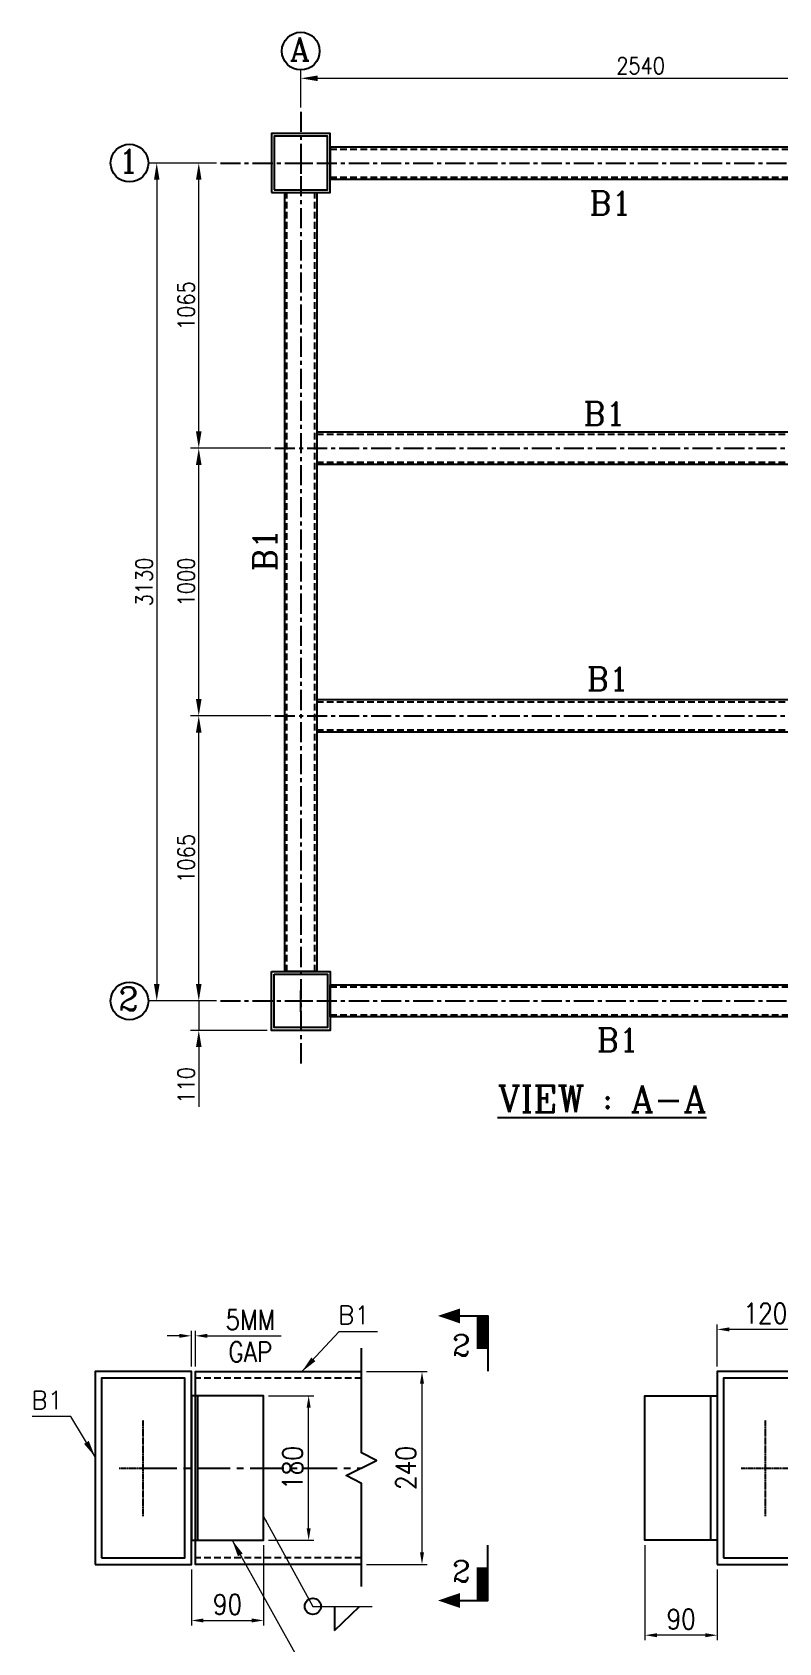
# Model space of a CAD drawing. Header units: millimetres. Extents: x 39911 to 73811, y -17730 to 21321.
# Drawn here: x 45968 to 48758, y -6140 to -123 of the extents above; entities that cross this region are included whole.
import ezdxf
from ezdxf.enums import TextEntityAlignment as Align

# ---------------------------------------------------------------- set-up
doc = ezdxf.new("R2010")
doc.units = ezdxf.units.MM
doc.linetypes.add('CENTER', pattern=[2, 1.25, -0.25, 0.25, -0.25])
doc.linetypes.add('HIDDEN', pattern=[0.375, 0.25, -0.125])
for name, color, linetype in [('BLUE', 5, 'Continuous'), ('CENTER.', 1, 'CENTER'), ('COL.', 6, 'Continuous'), ('COLUMNS', 2, 'Continuous'), ('DIM', 170, 'Continuous'), ('GT', 6, 'Continuous'), ('HIDDEN.', 161, 'HIDDEN'), ('text', 4, 'Continuous')]:
    doc.layers.add(name, color=color, linetype=linetype)
doc.styles.add('ROMANS', font='ROMANS.shx', dxfattribs={"width": 0.85})
doc.styles.add('ROMANT', font='romanc.shx')
doc.styles.add('RS', font='romans.shx')
doc.dimstyles.new('DIM-10', dxfattribs={"dimscale": 10, "dimtxt": 2.5, "dimasz": 2, "dimexe": 0.625, "dimexo": 0.625, "dimgap": 0.75, "dimtad": 1, "dimdec": 0, "dimzin": 0, "dimdsep": 46, "dimtxsty": 'RS', "dimcen": 1.5, "dimclrd": 3, "dimclre": 3, "dimclrt": 7, "dimadec": 0, "dimazin": 0, "dimtfac": 1, "dimtdec": 0, "dimtofl": 0, "dimtmove": 0, "dimatfit": 3, "dimfxl": 1, "dimtolj": 1, "dimtzin": 0, "dimlwd": 5, "dimlwe": 5, "dimarcsym": 0})
doc.dimstyles.new('ISO-25', dxfattribs={"dimscale": 25, "dimtxt": 2.5, "dimasz": 2.5, "dimexe": 1.25, "dimexo": 0.625, "dimtad": 1, "dimdec": 0, "dimtxsty": 'ROMANS', "dimcen": 2.5, "dimclrd": 3, "dimclre": 3, "dimclrt": 256, "dimadec": 0, "dimazin": 0, "dimtfac": 1, "dimtdec": 0, "dimtmove": 0, "dimatfit": 3, "dimfxl": 1, "dimlwd": 5, "dimlwe": 5, "dimarcsym": 0})
doc.dimstyles.new('ISO-25-3', dxfattribs={"dimscale": 30, "dimtxt": 2.5, "dimasz": 1.5, "dimexe": 0.625, "dimexo": 0.625, "dimgap": 0.75, "dimtad": 1, "dimdec": 0, "dimlfac": 0.333333, "dimzin": 0, "dimdsep": 46, "dimtxsty": 'ROMANS', "dimcen": 1.5, "dimclrd": 3, "dimclre": 3, "dimclrt": 256, "dimadec": 0, "dimazin": 0, "dimtfac": 1, "dimtdec": 0, "dimtofl": 0, "dimtmove": 0, "dimatfit": 3, "dimfxl": 1, "dimtolj": 1, "dimtzin": 0, "dimlwd": 5, "dimlwe": 5, "dimarcsym": 0})

# ---------------------------------------------------------------- blocks, each defined once
blk = doc.blocks.new('A$C3463de41')
at = {"color": 6}
for points in [[(-60, -120), (60, -120), (60, 120), (-60, 120)], [(-52, -112), (52, -112), (52, 112), (-52, 112)]]:
    blk.add_lwpolyline(points, close=True, dxfattribs=at)
at = {"layer": 'CENTER.'}
for p, q in [((0, -60), (0, 60)), ((-30, 0), (30, 0))]:
    blk.add_line(p, q, dxfattribs=at)
blk = doc.blocks.new('*D75')
at = {"color": 3, "lineweight": 5, "transparency": 16777216}
for p, q in [((47216.8, -5127), (47443.3, -5127)), ((47424.6, -5802), (47424.6, -5172)), ((47216.8, -5847), (47443.3, -5847))]:
    blk.add_line(p, q, dxfattribs=at)
at = {"color": 3, "transparency": 16777216}
for points in [[(47417.1, -5172), (47432.1, -5172), (47424.6, -5127)], [(47417.1, -5802), (47432.1, -5802), (47424.6, -5847)]]:
    blk.add_solid(points, dxfattribs=at)
at = {"layer": 'Defpoints', "color": 0, "transparency": 16777216}
for p in [(47198.1, -5127), (47424.6, -5127), (47198.1, -5847)]:
    blk.add_point(p, dxfattribs=at)
at = {"lineweight": -3, "transparency": 16777216, "insert": (47364.6, -5487), "char_height": 75, "attachment_point": 5, "rotation": 90, "style": 'ROMANS'}
blk.add_mtext('\\A1;240', dxfattribs=at)
blk = doc.blocks.new('*D76')
at = {"color": 3, "lineweight": 5, "transparency": 16777216}
for p, q in [((46517.8, -4993.2), (46472.8, -4993.2)), ((46562.8, -5108.3), (46562.8, -4974.4)), ((46577.8, -5108.3), (46577.8, -4974.4)), ((46622.8, -4993.2), (46897.9, -4993.2))]:
    blk.add_line(p, q, dxfattribs=at)
at = {"color": 3, "transparency": 16777216}
for points in [[(46517.8, -4985.7), (46517.8, -5000.7), (46562.8, -4993.2)], [(46622.8, -4985.7), (46622.8, -5000.7), (46577.8, -4993.2)]]:
    blk.add_solid(points, dxfattribs=at)
at = {"layer": 'Defpoints', "color": 0, "transparency": 16777216}
for p in [(46577.8, -4993.2), (46562.8, -5127), (46577.8, -5127)]:
    blk.add_point(p, dxfattribs=at)
at = {"lineweight": -3, "transparency": 16777216, "char_height": 75, "attachment_point": 5, "style": 'ROMANS'}
for s, insert in [('\\A1;5MM', (46782.9, -4933.2)), ('\\A1;GAP', (46782.9, -5053.2))]:
    blk.add_mtext(s, dxfattribs=dict(at, insert=insert))
blk = doc.blocks.new('*D77')
at = {"color": 3, "lineweight": 5, "transparency": 16777216}
for p, q in [((46832.8, -5775.8), (46832.8, -6075.4)), ((46562.8, -5865.8), (46562.8, -6075.4)), ((46607.8, -6056.6), (46787.8, -6056.6))]:
    blk.add_line(p, q, dxfattribs=at)
at = {"color": 3, "transparency": 16777216}
for points in [[(46607.8, -6049.1), (46607.8, -6064.1), (46562.8, -6056.6)], [(46787.8, -6049.1), (46787.8, -6064.1), (46832.8, -6056.6)]]:
    blk.add_solid(points, dxfattribs=at)
at = {"layer": 'Defpoints', "color": 0, "transparency": 16777216}
for p in [(46832.8, -5757), (46562.8, -5847), (46832.8, -6056.6)]:
    blk.add_point(p, dxfattribs=at)
at = {"lineweight": -3, "transparency": 16777216, "insert": (46697.8, -5996.6), "char_height": 75, "attachment_point": 5, "style": 'ROMANS'}
blk.add_mtext('\\A1;90', dxfattribs=at)
blk = doc.blocks.new('*D78')
at = {"color": 3, "lineweight": 5, "transparency": 16777216}
for p, q in [((46851.5, -5217), (47019.8, -5217)), ((47001, -5712), (47001, -5262)), ((46851.5, -5757), (47019.8, -5757))]:
    blk.add_line(p, q, dxfattribs=at)
at = {"color": 3, "transparency": 16777216}
for points in [[(46993.5, -5262), (47008.5, -5262), (47001, -5217)], [(46993.5, -5712), (47008.5, -5712), (47001, -5757)]]:
    blk.add_solid(points, dxfattribs=at)
at = {"layer": 'Defpoints', "color": 0, "transparency": 16777216}
for p in [(46832.8, -5217), (47001, -5217), (46832.8, -5757)]:
    blk.add_point(p, dxfattribs=at)
at = {"lineweight": -3, "transparency": 16777216, "insert": (46941, -5487), "char_height": 75, "attachment_point": 5, "rotation": 90, "style": 'ROMANS'}
blk.add_mtext('\\A1;180', dxfattribs=at)
blk = doc.blocks.new('*D79')
at = {"color": 3, "lineweight": 5, "transparency": 16777216}
for p, q in [((48527.9, -5108.3), (48527.9, -4950.4)), ((48842.9, -4969.2), (48572.9, -4969.2)), ((48887.9, -5108.3), (48887.9, -4950.4))]:
    blk.add_line(p, q, dxfattribs=at)
at = {"color": 3, "transparency": 16777216}
for points in [[(48572.9, -4961.7), (48572.9, -4976.7), (48527.9, -4969.2)], [(48842.9, -4961.7), (48842.9, -4976.7), (48887.9, -4969.2)]]:
    blk.add_solid(points, dxfattribs=at)
at = {"layer": 'Defpoints', "color": 0, "transparency": 16777216}
for p in [(48527.9, -4969.2), (48527.9, -5127), (48887.9, -5127)]:
    blk.add_point(p, dxfattribs=at)
at = {"lineweight": -3, "transparency": 16777216, "insert": (48707.9, -4909.2), "char_height": 75, "attachment_point": 5, "style": 'ROMANS'}
blk.add_mtext('\\A1;120', dxfattribs=at)
blk = doc.blocks.new('*D84')
at = {"color": 3, "lineweight": 5, "transparency": 16777216}
for p, q in [((48257.9, -5775.8), (48257.9, -6130.5)), ((48527.9, -5865.8), (48527.9, -6130.5)), ((48482.9, -6111.7), (48302.9, -6111.7))]:
    blk.add_line(p, q, dxfattribs=at)
at = {"color": 3, "transparency": 16777216}
for points in [[(48302.9, -6104.2), (48302.9, -6119.2), (48257.9, -6111.7)], [(48482.9, -6104.2), (48482.9, -6119.2), (48527.9, -6111.7)]]:
    blk.add_solid(points, dxfattribs=at)
at = {"layer": 'Defpoints', "color": 0, "transparency": 16777216}
for p in [(48257.9, -5757), (48527.9, -5847), (48257.9, -6111.7)]:
    blk.add_point(p, dxfattribs=at)
at = {"lineweight": -3, "transparency": 16777216, "insert": (48392.9, -6051.7), "char_height": 75, "attachment_point": 5, "style": 'ROMANS'}
blk.add_mtext('\\A1;90', dxfattribs=at)
blk = doc.blocks.new('SEC2')
at = {"color": 3}
blk.add_lwpolyline([(122.5, 0), (0, 0), (0, 245.1)], dxfattribs=at)
at = {"color": 3, "const_width": 49}
blk.add_lwpolyline([(24.5, 0), (24.5, 147.1)], dxfattribs=at)
at = {"color": 3}
blk.add_lwpolyline([(220.6, 0, 0, 66.2, 0), (122.5, 0, 66.2, 66.2, 0)], format="xyseb", dxfattribs=at)
blk = doc.blocks.new('*D88')
at = {"color": 3, "lineweight": 5, "transparency": 16777216}
for p, q in [((46971.6, -404.7), (46971.6, -263.8)), ((47034.1, -295.1), (49449.1, -295.1)), ((49511.6, -404.7), (49511.6, -263.8))]:
    blk.add_line(p, q, dxfattribs=at)
at = {"color": 3, "transparency": 16777216}
for points in [[(47034.1, -284.7), (47034.1, -305.5), (46971.6, -295.1)], [(49449.1, -284.7), (49449.1, -305.5), (49511.6, -295.1)]]:
    blk.add_solid(points, dxfattribs=at)
at = {"layer": 'Defpoints', "color": 0, "transparency": 16777216}
for p in [(49511.6, -295.1), (46971.6, -420.3), (49511.6, -420.3)]:
    blk.add_point(p, dxfattribs=at)
at = {"lineweight": -3, "transparency": 16777216, "insert": (48241.6, -248.2), "char_height": 62.5, "attachment_point": 5, "style": 'ROMANS'}
blk.add_mtext('2540', dxfattribs=at)
blk = doc.blocks.new('*D86')
at = {"color": 3, "lineweight": 5, "transparency": 16777216}
for p, q in [((46656, -611.9), (46401.9, -611.9)), ((46433.2, -674.4), (46433.2, -3679.4)), ((46656, -3741.9), (46401.9, -3741.9))]:
    blk.add_line(p, q, dxfattribs=at)
at = {"color": 3, "transparency": 16777216}
for points in [[(46422.8, -674.4), (46443.6, -674.4), (46433.2, -611.9)], [(46422.8, -3679.4), (46443.6, -3679.4), (46433.2, -3741.9)]]:
    blk.add_solid(points, dxfattribs=at)
at = {"layer": 'Defpoints', "color": 0, "transparency": 16777216}
for p in [(46671.6, -611.9), (46433.2, -3741.9), (46671.6, -3741.9)]:
    blk.add_point(p, dxfattribs=at)
at = {"lineweight": -3, "transparency": 16777216, "insert": (46386.3, -2176.9), "char_height": 62.5, "attachment_point": 5, "rotation": 90, "style": 'ROMANS'}
blk.add_mtext('3130', dxfattribs=at)
blk = doc.blocks.new('A$C804251d2')
at = {"layer": 'CENTER.'}
for p, q in [((-40.5, 0), (40.5, 0)), ((0, 40.5), (0, -40.5))]:
    blk.add_line(p, q, dxfattribs=at)
at = {"layer": 'COL.', "color": 3}
for points in [[(-110, -110), (110, -110), (110, 110), (-110, 110)], [(-100, -100), (100, -100), (100, 100), (-100, 100)]]:
    blk.add_lwpolyline(points, close=True, dxfattribs=at)
blk = doc.blocks.new('*D87')
at = {"color": 3, "lineweight": 5, "transparency": 16777216}
for p, q in [((46590.3, -3679.4), (46590.3, -3616.9)), ((46656, -3741.9), (46559, -3741.9)), ((46590.3, -3741.9), (46590.3, -3851.9)), ((46846, -3851.9), (46559, -3851.9)), ((46590.3, -3914.4), (46590.3, -4137.2))]:
    blk.add_line(p, q, dxfattribs=at)
at = {"color": 3, "transparency": 16777216}
for points in [[(46579.9, -3679.4), (46600.7, -3679.4), (46590.3, -3741.9)], [(46579.9, -3914.4), (46600.7, -3914.4), (46590.3, -3851.9)]]:
    blk.add_solid(points, dxfattribs=at)
at = {"layer": 'Defpoints', "color": 0, "transparency": 16777216}
for p in [(46671.6, -3741.9), (46590.3, -3851.9), (46861.6, -3851.9)]:
    blk.add_point(p, dxfattribs=at)
at = {"lineweight": -3, "transparency": 16777216, "insert": (46543.4, -4057.1), "char_height": 62.5, "attachment_point": 5, "rotation": 90, "style": 'ROMANS'}
blk.add_mtext('110', dxfattribs=at)
blk = doc.blocks.new('*D89')
at = {"color": 3, "lineweight": 5, "transparency": 16777216}
for p, q in [((46859.3, -2676.9), (46559, -2676.9)), ((46590.3, -3679.4), (46590.3, -2739.4)), ((46656, -3741.9), (46559, -3741.9))]:
    blk.add_line(p, q, dxfattribs=at)
at = {"color": 3, "transparency": 16777216}
for points in [[(46579.9, -2739.4), (46600.7, -2739.4), (46590.3, -2676.9)], [(46579.9, -3679.4), (46600.7, -3679.4), (46590.3, -3741.9)]]:
    blk.add_solid(points, dxfattribs=at)
at = {"layer": 'Defpoints', "color": 0, "transparency": 16777216}
for p in [(46590.3, -2676.9), (46874.9, -2676.9), (46671.6, -3741.9)]:
    blk.add_point(p, dxfattribs=at)
at = {"lineweight": -3, "transparency": 16777216, "insert": (46543.4, -3209.4), "char_height": 62.5, "attachment_point": 5, "rotation": 90, "style": 'ROMANS'}
blk.add_mtext('1065', dxfattribs=at)
blk = doc.blocks.new('*D90')
at = {"color": 3, "lineweight": 5, "transparency": 16777216}
for p, q in [((46859.3, -1676.9), (46559, -1676.9)), ((46590.3, -2614.4), (46590.3, -1739.4)), ((46859.3, -2676.9), (46559, -2676.9))]:
    blk.add_line(p, q, dxfattribs=at)
at = {"color": 3, "transparency": 16777216}
for points in [[(46579.9, -1739.4), (46600.7, -1739.4), (46590.3, -1676.9)], [(46579.9, -2614.4), (46600.7, -2614.4), (46590.3, -2676.9)]]:
    blk.add_solid(points, dxfattribs=at)
at = {"layer": 'Defpoints', "color": 0, "transparency": 16777216}
for p in [(46590.3, -1676.9), (46874.9, -1676.9), (46874.9, -2676.9)]:
    blk.add_point(p, dxfattribs=at)
at = {"lineweight": -3, "transparency": 16777216, "insert": (46543.4, -2176.9), "char_height": 62.5, "attachment_point": 5, "rotation": 90, "style": 'ROMANS'}
blk.add_mtext('1000', dxfattribs=at)
blk = doc.blocks.new('*D91')
at = {"color": 3, "lineweight": 5, "transparency": 16777216}
for p, q in [((46656, -611.9), (46559, -611.9)), ((46590.3, -1614.4), (46590.3, -674.4)), ((46859.3, -1676.9), (46559, -1676.9))]:
    blk.add_line(p, q, dxfattribs=at)
at = {"color": 3, "transparency": 16777216}
for points in [[(46579.9, -674.4), (46600.7, -674.4), (46590.3, -611.9)], [(46579.9, -1614.4), (46600.7, -1614.4), (46590.3, -1676.9)]]:
    blk.add_solid(points, dxfattribs=at)
at = {"layer": 'Defpoints', "color": 0, "transparency": 16777216}
for p in [(46590.3, -611.9), (46671.6, -611.9), (46874.9, -1676.9)]:
    blk.add_point(p, dxfattribs=at)
at = {"lineweight": -3, "transparency": 16777216, "insert": (46543.4, -1144.4), "char_height": 62.5, "attachment_point": 5, "rotation": 90, "style": 'ROMANS'}
blk.add_mtext('1065', dxfattribs=at)

msp = doc.modelspace()

# ---------------------------------------------------------------- linework, layer by layer
at = {"lineweight": -3}
for p, q in [((46586.8, -5757), (46586.8, -5217)), ((48503.9, -5757), (48503.9, -5217))]:
    msp.add_line(p, q, dxfattribs=at)
at = {"color": 1, "lineweight": -3}
for p, q in [((47097.5, -6003.9), (47097.5, -6094.3)), ((47097.5, -6094.3), (47191.3, -6003.9))]:
    msp.add_line(p, q, dxfattribs=at)
at = {"color": 6, "lineweight": -3}
for points in [[(47081.6, -671.9), (49401.6, -671.9), (49401.6, -551.9), (47081.6, -551.9)], [(46911.6, -3631.9), (46911.6, -721.9), (47031.6, -721.9), (47031.6, -3631.9)], [(47031.6, -1736.9), (49451.6, -1736.9), (49451.6, -1616.9), (47031.6, -1616.9)], [(47031.6, -2736.9), (49451.6, -2736.9), (49451.6, -2616.9), (47031.6, -2616.9)], [(47081.6, -3681.9), (49401.6, -3681.9), (49401.6, -3801.9), (47081.6, -3801.9)]]:
    msp.add_lwpolyline(points, close=True, dxfattribs=at)
msp.add_lwpolyline([(47198.1, -5847), (46577.8, -5847), (46577.8, -5127), (47198.1, -5127)], dxfattribs=at)
at = {"lineweight": -3}
for points in [[(46562.8, -5757), (46832.8, -5757), (46832.8, -5217), (46562.8, -5217)], [(48527.9, -5757), (48257.9, -5757), (48257.9, -5217), (48527.9, -5217)]]:
    msp.add_lwpolyline(points, close=True, dxfattribs=at)
at = {"color": 6, "lineweight": -3}
for centre in [(46971.6, -193.4), (46331.5, -611.9), (46331.5, -3741.9)]:
    msp.add_circle(centre, 70.5, dxfattribs=at)
at = {"color": 1, "lineweight": -3}
msp.add_circle((47016.8, -6003.9), 30.4, dxfattribs=at)
at = {"layer": 'CENTER.', "lineweight": -3, "ltscale": 60}
for p, q in [((46971.6, -420.3), (46971.6, -3985.7)), ((46671.6, -611.9), (49811.6, -611.9)), ((46874.9, -1676.9), (49608.3, -1676.9)), ((46874.9, -2676.9), (49608.3, -2676.9)), ((46671.6, -3741.9), (49811.6, -3741.9))]:
    msp.add_line(p, q, dxfattribs=at)
at = {"layer": 'CENTER.', "lineweight": -3, "ltscale": 100}
msp.add_line((46382.8, -5487), (47198.1, -5487), dxfattribs=at)
at = {"layer": 'COLUMNS', "lineweight": -3}
msp.add_lwpolyline([(47198.1, -5929.9), (47198.1, -5544.3), (47141, -5515.2), (47255.1, -5458.8), (47198.1, -5429.8), (47198.1, -5039.3)], dxfattribs=at)
at = {"layer": 'HIDDEN.', "color": 6, "lineweight": -3, "ltscale": 100}
for p, q in [((47081.6, -559.9), (49401.6, -559.9)), ((46919.6, -3631.9), (46919.6, -721.9)), ((47023.6, -3631.9), (47023.6, -721.9)), ((47081.6, -663.9), (49401.6, -663.9)), ((47031.6, -1624.9), (49451.6, -1624.9)), ((47031.6, -1728.9), (49451.6, -1728.9)), ((47031.6, -2624.9), (49451.6, -2624.9)), ((47031.6, -2728.9), (49451.6, -2728.9)), ((47081.6, -3689.9), (49401.6, -3689.9)), ((47081.6, -3793.9), (49401.6, -3793.9)), ((47198.1, -5151), (46577.8, -5151)), ((47198.1, -5823), (46577.8, -5823))]:
    msp.add_line(p, q, dxfattribs=at)

# ---------------------------------------------------------------- block references
at = {"lineweight": -3}
msp.add_blockref('A$C804251d2', (46971.6, -611.9), dxfattribs=at)
at = {"lineweight": -3, "xscale": -1, "rotation": 180}
msp.add_blockref('A$C804251d2', (46971.6, -3741.9), dxfattribs=at)
at = {"lineweight": -3, "xscale": 3, "yscale": 3, "zscale": 3}
for p in [(46382.8, -5487), (48707.9, -5487)]:
    msp.add_blockref('A$C3463de41', p, dxfattribs=at)
at = {"layer": 'BLUE', "lineweight": -3, "yscale": 0.8444028269520065, "zscale": 0.8444028269520065}
for p, xscale, rotation in [((47670.4, -4918.8), 0.8444028269520065, 180.0000000000001), ((47670.4, -5982), -0.8444028269520065, 359.9999999999999)]:
    msp.add_blockref('SEC2', p, dxfattribs=dict(at, xscale=xscale, rotation=rotation))

# ---------------------------------------------------------------- texts
at = {"layer": 'DIM', "color": 7, "lineweight": -3, "style": 'RS'}
for p in [(47111.2, -4949.2), (45964.6, -5267.1)]:
    msp.add_text('B1', height=67.5, dxfattribs=at).set_placement(p)
at = {"layer": 'GT', "color": 7, "lineweight": -3, "style": 'ROMANT'}
for s, height, p in [('A', 87.5, (46930.7, -229.6)), ('1', 87.5, (46290.6, -648.2)), ('B1', 87.5, (48050.2, -804.6)), ('B1', 87.5, (48027.6, -1591.5)), ('B1', 87.5, (48040.3, -2582.7)), ('2', 87.5, (46290.6, -3778.2)), ('B1', 87.5, (48077.3, -3931.5)), ('%%UVIEW : A-A', 100, (47707.2, -4157.8))]:
    msp.add_text(s, height=height, dxfattribs=at).set_placement(p)
msp.add_text('B1', height=87.5, rotation=90, dxfattribs=at).set_placement((46880.8, -2136.6))
at = {"layer": 'text', "color": 1, "lineweight": -3, "style": 'ROMANT'}
for p in [(47571.4, -5028.4), (47571.4, -5872.4)]:
    msp.add_text('2', height=80, dxfattribs=at).set_placement(p, align=Align.MIDDLE_CENTER)

# ---------------------------------------------------------------- dimensions: what is measured, and where the dimension line sits
at = {"lineweight": -3}
for base, p1, p2, dimstyle, picture, middle in [((49511.6, -295.1), (46971.6, -420.3), (49511.6, -420.3), 'ISO-25', '*D88', (48241.6, -248.2)), ((48527.9, -4969.2), (48887.9, -5127), (48527.9, -5127), 'ISO-25-3', '*D79', (48707.9, -4909.2)), ((46832.8, -6056.6), (46562.8, -5847), (46832.8, -5757), 'ISO-25-3', '*D77', (46697.8, -5996.6)), ((48257.9, -6111.7), (48527.9, -5847), (48257.9, -5757), 'ISO-25-3', '*D84', (48392.9, -6051.7))]:
    dim = msp.add_linear_dim(base=base, p1=p1, p2=p2, dimstyle=dimstyle, dxfattribs=at)
    dim.commit()
    dim.dimension.update_dxf_attribs({"geometry": picture, "text_midpoint": middle})
for base, p1, p2, dimstyle, picture, middle in [((46433.2, -3741.9), (46671.6, -611.9), (46671.6, -3741.9), 'ISO-25', '*D86', (46386.3, -2176.9)), ((46590.3, -2676.9), (46671.6, -3741.9), (46874.9, -2676.9), 'ISO-25', '*D89', (46543.4, -3209.4)), ((46590.3, -3851.9), (46671.6, -3741.9), (46861.6, -3851.9), 'ISO-25', '*D87', (46543.4, -4057.1)), ((47424.6, -5127), (47198.1, -5847), (47198.1, -5127), 'ISO-25-3', '*D75', (47364.6, -5487)), ((47001, -5217), (46832.8, -5757), (46832.8, -5217), 'ISO-25-3', '*D78', (46941, -5487))]:
    dim = msp.add_linear_dim(base=base, p1=p1, p2=p2, angle=90, dimstyle=dimstyle, dxfattribs=at)
    dim.commit()
    dim.dimension.update_dxf_attribs({"geometry": picture, "text_midpoint": middle})
for base, p1, p2, picture, middle in [((46590.3, -611.9), (46874.9, -1676.9), (46671.6, -611.9), '*D91', (46543.4, -1144.4)), ((46590.3, -1676.9), (46874.9, -2676.9), (46874.9, -1676.9), '*D90', (46543.4, -2176.9))]:
    dim = msp.add_linear_dim(base=base, p1=p1, p2=p2, angle=90, dimstyle='ISO-25', override={"dimtmove": 1}, dxfattribs=at)
    dim.commit()
    dim.dimension.update_dxf_attribs({"geometry": picture, "text_midpoint": middle})
dim = msp.add_linear_dim(base=(46577.8, -4993.2), p1=(46562.8, -5127), p2=(46577.8, -5127), text='<>MM\\XGAP', dimstyle='ISO-25-3', dxfattribs=at)
dim.commit()
dim.dimension.update_dxf_attribs({"geometry": '*D76', "text_midpoint": (46782.9, -4993.2)})

# ---------------------------------------------------------------- leaders
for points, dimstyle, override in [([(46976, -5127), (47114.5, -4976.8), (47258.6, -4976.8)], 'ISO-25', {"dimgap": 0.625, "dimtad": 0}), ([(46202.8, -5444.9), (46111.9, -5294.6), (45967.8, -5294.6)], 'ISO-25', {"dimgap": 0.625, "dimtad": 0}), ([(46832.8, -5668.3), (47016.8, -6003.9), (47238.2, -6003.9)], 'DIM-10', {"dimgap": 1, "dimtad": 0}), ([(46715.2, -5757), (46986.3, -6244.6), (47827.9, -6244.6)], 'ISO-25', {"dimgap": 0.625, "dimtad": 0})]:
    msp.add_leader(points, dimstyle=dimstyle, override=override, dxfattribs=at)

doc.saveas('drawing.dxf')
